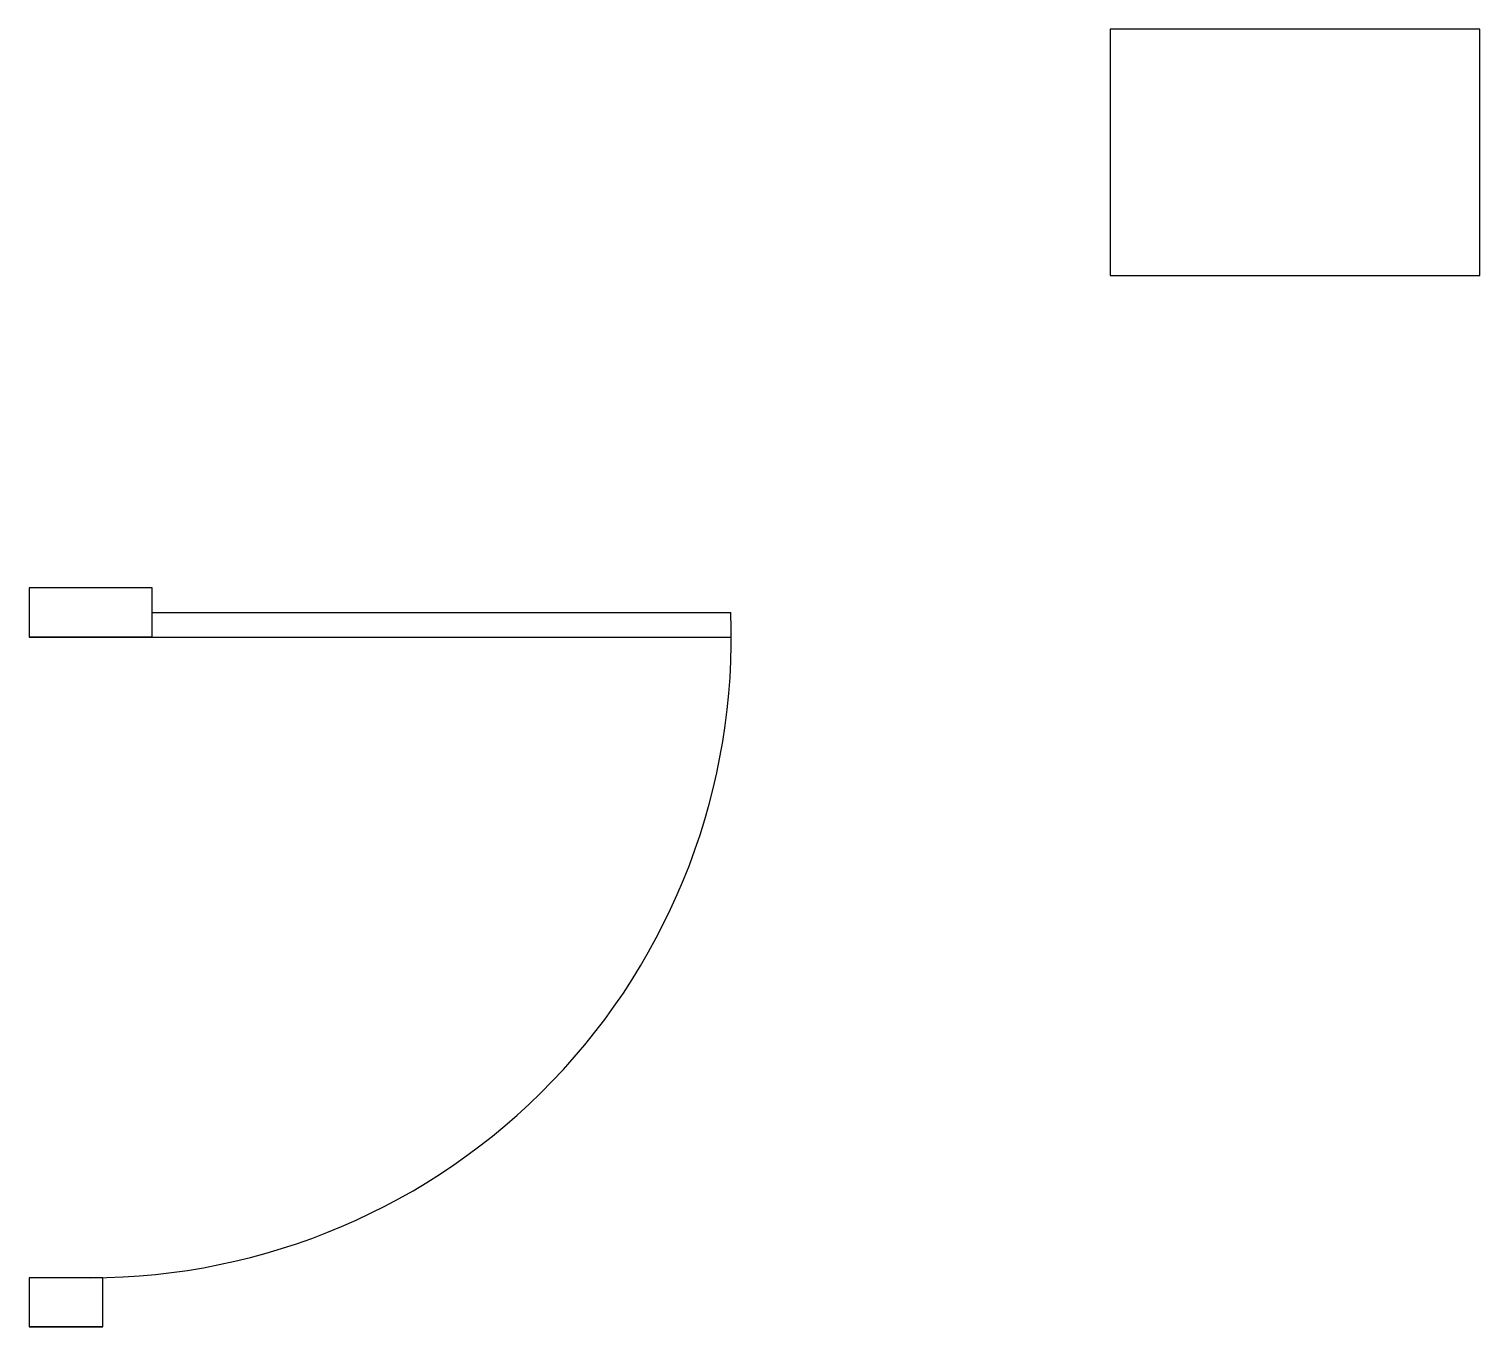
# Model space of a CAD drawing. Header units: inches. Extents: x 35258 to 134537, y 25067 to 83300.
# Drawn here: x 66840.5 to 66899.4, y 58316.9 to 58369.6 of the extents above; entities that cross this region are included whole.
import ezdxf

# ---------------------------------------------------------------- set-up
doc = ezdxf.new("R2010")
doc.units = ezdxf.units.IN
doc.header["$LTSCALE"] = 5
doc.header["$MEASUREMENT"] = 0
doc.layers.add('belkuni', color=7, linetype='Continuous')
doc.layers.add('door', color=60, linetype='Continuous')

msp = doc.modelspace()

# ---------------------------------------------------------------- linework, layer by layer
msp.add_line((66843.532, 58316.879), (66843.532, 58318.879))
msp.add_lwpolyline([(66884.411, 58359.553), (66899.411, 58359.553), (66899.411, 58369.553), (66884.411, 58369.553)], close=True)
at = {"layer": 'belkuni'}
for p, q in [((66845.532, 58345.879), (66869.012, 58345.879)), ((66845.532, 58344.879), (66869.032, 58344.879))]:
    msp.add_line(p, q, dxfattribs=at)
msp.add_arc((66843.032, 58344.879), 26, 270, 2.20423, dxfattribs=at)
at = {"layer": 'door'}
for p, q in [((66845.532, 58344.879), (66840.532, 58344.879)), ((66843.532, 58316.879), (66840.532, 58316.879))]:
    msp.add_line(p, q, dxfattribs=at)
msp.add_lwpolyline([(66845.532, 58344.879), (66845.532, 58346.879), (66840.532, 58346.879), (66840.532, 58344.879)], close=True, dxfattribs=at)
msp.add_lwpolyline([(66843.532, 58318.879), (66840.532, 58318.879), (66840.532, 58316.879), (66843.532, 58316.879)], dxfattribs=at)

doc.saveas('drawing.dxf')
